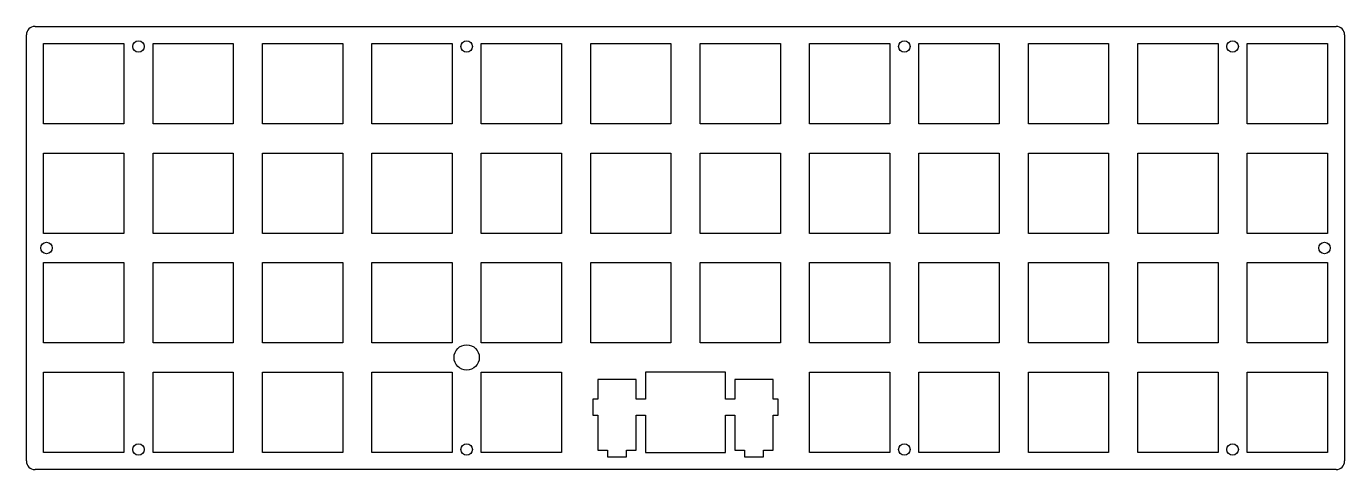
# Model space of a CAD drawing. Header units: millimetres. Extents: x 29 to 259, y 23 to 100.
import ezdxf

# ---------------------------------------------------------------- set-up
doc = ezdxf.new("R2010")
doc.units = ezdxf.units.MM
doc.layers.add('01_线宽0.15', color=7, linetype='Continuous')
doc.layers.add('m2', color=6, linetype='Continuous', plot=False)

msp = doc.modelspace()

# ---------------------------------------------------------------- linework, layer by layer
for p, q in [((31, 99.97), (257.52, 99.97)), ((29.5, 24.35), (29.5, 98.47)), ((32.5, 96.97), (46.47, 96.97)), ((32.5, 83), (32.5, 96.97)), ((46.47, 96.97), (46.47, 83)), ((51.55, 96.97), (65.52, 96.97)), ((51.55, 83), (51.55, 96.97)), ((65.52, 96.97), (65.52, 83)), ((70.6, 96.97), (84.57, 96.97)), ((70.6, 83), (70.6, 96.97)), ((84.57, 96.97), (84.57, 83)), ((89.65, 96.97), (103.62, 96.97)), ((89.65, 83), (89.65, 96.97)), ((103.62, 96.97), (103.62, 83)), ((108.7, 96.97), (122.67, 96.97)), ((108.7, 83), (108.7, 96.97)), ((122.67, 96.97), (122.67, 83)), ((127.75, 96.97), (141.72, 96.97)), ((127.75, 83), (127.75, 96.97)), ((141.72, 96.97), (141.72, 83)), ((146.8, 96.97), (160.77, 96.97)), ((146.8, 83), (146.8, 96.97)), ((160.77, 96.97), (160.77, 83)), ((165.85, 96.97), (179.82, 96.97)), ((165.85, 83), (165.85, 96.97)), ((179.82, 96.97), (179.82, 83)), ((184.9, 96.97), (198.87, 96.97)), ((184.9, 83), (184.9, 96.97)), ((198.87, 96.97), (198.87, 83)), ((203.95, 96.97), (217.92, 96.97)), ((203.95, 83), (203.95, 96.97)), ((217.92, 96.97), (217.92, 83)), ((223, 96.97), (236.97, 96.97)), ((223, 83), (223, 96.97)), ((236.97, 96.97), (236.97, 83)), ((242.05, 96.97), (256.02, 96.97)), ((242.05, 83), (242.05, 96.97)), ((256.02, 96.97), (256.02, 83)), ((259.02, 98.47), (259.02, 24.35)), ((46.47, 83), (32.5, 83)), ((65.52, 83), (51.55, 83)), ((84.57, 83), (70.6, 83)), ((103.62, 83), (89.65, 83)), ((122.67, 83), (108.7, 83)), ((141.72, 83), (127.75, 83)), ((160.77, 83), (146.8, 83)), ((179.82, 83), (165.85, 83)), ((198.87, 83), (184.9, 83)), ((217.92, 83), (203.95, 83)), ((236.97, 83), (223, 83)), ((256.02, 83), (242.05, 83)), ((32.5, 77.92), (46.47, 77.92)), ((32.5, 63.95), (32.5, 77.92)), ((46.47, 77.92), (46.47, 63.95)), ((51.55, 77.92), (65.52, 77.92)), ((51.55, 63.95), (51.55, 77.92)), ((65.52, 77.92), (65.52, 63.95)), ((70.6, 77.92), (84.57, 77.92)), ((70.6, 63.95), (70.6, 77.92)), ((84.57, 77.92), (84.57, 63.95)), ((89.65, 77.92), (103.62, 77.92)), ((89.65, 63.95), (89.65, 77.92)), ((103.62, 77.92), (103.62, 63.95)), ((108.7, 77.92), (122.67, 77.92)), ((108.7, 63.95), (108.7, 77.92)), ((122.67, 77.92), (122.67, 63.95)), ((127.75, 77.92), (141.72, 77.92)), ((127.75, 63.95), (127.75, 77.92)), ((141.72, 77.92), (141.72, 63.95)), ((146.8, 77.92), (160.77, 77.92)), ((146.8, 63.95), (146.8, 77.92)), ((160.77, 77.92), (160.77, 63.95)), ((165.85, 77.92), (179.82, 77.92)), ((165.85, 63.95), (165.85, 77.92)), ((179.82, 77.92), (179.82, 63.95)), ((184.9, 77.92), (198.87, 77.92)), ((184.9, 63.95), (184.9, 77.92)), ((198.87, 77.92), (198.87, 63.95)), ((203.95, 77.92), (217.92, 77.92)), ((203.95, 63.95), (203.95, 77.92)), ((217.92, 77.92), (217.92, 63.95)), ((223, 77.92), (236.97, 77.92)), ((223, 63.95), (223, 77.92)), ((236.97, 77.92), (236.97, 63.95)), ((242.05, 77.92), (256.02, 77.92)), ((242.05, 63.95), (242.05, 77.92)), ((256.02, 77.92), (256.02, 63.95)), ((46.47, 63.95), (32.5, 63.95)), ((65.52, 63.95), (51.55, 63.95)), ((84.57, 63.95), (70.6, 63.95)), ((103.62, 63.95), (89.65, 63.95)), ((122.67, 63.95), (108.7, 63.95)), ((141.72, 63.95), (127.75, 63.95)), ((160.77, 63.95), (146.8, 63.95)), ((179.82, 63.95), (165.85, 63.95)), ((198.87, 63.95), (184.9, 63.95)), ((217.92, 63.95), (203.95, 63.95)), ((236.97, 63.95), (223, 63.95)), ((256.02, 63.95), (242.05, 63.95)), ((32.5, 58.87), (46.47, 58.87)), ((32.5, 44.9), (32.5, 58.87)), ((46.47, 58.87), (46.47, 44.9)), ((51.55, 58.87), (65.52, 58.87)), ((51.55, 44.9), (51.55, 58.87)), ((65.52, 58.87), (65.52, 44.9)), ((70.6, 58.87), (84.57, 58.87)), ((70.6, 44.9), (70.6, 58.87)), ((84.57, 58.87), (84.57, 44.9)), ((89.65, 58.87), (103.62, 58.87)), ((89.65, 44.9), (89.65, 58.87)), ((103.62, 58.87), (103.62, 44.9)), ((108.7, 58.87), (122.67, 58.87)), ((108.7, 44.9), (108.7, 58.87)), ((122.67, 58.87), (122.67, 44.9)), ((127.75, 58.87), (141.72, 58.87)), ((127.75, 44.9), (127.75, 58.87)), ((141.72, 58.87), (141.72, 44.9)), ((146.8, 58.87), (160.77, 58.87)), ((146.8, 44.9), (146.8, 58.87)), ((160.77, 58.87), (160.77, 44.9)), ((165.85, 58.87), (179.82, 58.87)), ((165.85, 44.9), (165.85, 58.87)), ((179.82, 58.87), (179.82, 44.9)), ((184.9, 58.87), (198.87, 58.87)), ((184.9, 44.9), (184.9, 58.87)), ((198.87, 58.87), (198.87, 44.9)), ((203.95, 58.87), (217.92, 58.87)), ((203.95, 44.9), (203.95, 58.87)), ((217.92, 58.87), (217.92, 44.9)), ((223, 58.87), (236.97, 58.87)), ((223, 44.9), (223, 58.87)), ((236.97, 58.87), (236.97, 44.9)), ((242.05, 58.87), (256.02, 58.87)), ((242.05, 44.9), (242.05, 58.87)), ((256.02, 58.87), (256.02, 44.9)), ((46.47, 44.9), (32.5, 44.9)), ((65.52, 44.9), (51.55, 44.9)), ((84.57, 44.9), (70.6, 44.9)), ((103.62, 44.9), (89.65, 44.9)), ((122.67, 44.9), (108.7, 44.9)), ((141.72, 44.9), (127.75, 44.9)), ((160.77, 44.9), (146.8, 44.9)), ((179.82, 44.9), (165.85, 44.9)), ((198.87, 44.9), (184.9, 44.9)), ((217.92, 44.9), (203.95, 44.9)), ((236.97, 44.9), (223, 44.9)), ((256.02, 44.9), (242.05, 44.9)), ((32.5, 39.82), (46.47, 39.82)), ((32.5, 25.85), (32.5, 39.82)), ((46.47, 39.82), (46.47, 25.85)), ((51.55, 39.82), (65.52, 39.82)), ((51.55, 25.85), (51.55, 39.82)), ((65.52, 39.82), (65.52, 25.85)), ((70.6, 39.82), (84.57, 39.82)), ((70.6, 25.85), (70.6, 39.82)), ((84.57, 39.82), (84.57, 25.85)), ((89.65, 39.82), (103.62, 39.82)), ((89.65, 25.85), (89.65, 39.82)), ((103.62, 39.82), (103.62, 25.85)), ((108.7, 39.82), (122.67, 39.82)), ((108.7, 25.85), (108.7, 39.82)), ((122.67, 39.82), (122.67, 25.85)), ((165.85, 39.82), (179.82, 39.82)), ((165.85, 25.85), (165.85, 39.82)), ((179.82, 39.82), (179.82, 25.85)), ((184.9, 39.82), (198.87, 39.82)), ((184.9, 25.85), (184.9, 39.82)), ((198.87, 39.82), (198.87, 25.85)), ((203.95, 39.82), (217.92, 39.82)), ((203.95, 25.85), (203.95, 39.82)), ((217.92, 39.82), (217.92, 25.85)), ((223, 39.82), (236.97, 39.82)), ((223, 25.85), (223, 39.82)), ((236.97, 39.82), (236.97, 25.85)), ((242.05, 39.82), (256.02, 39.82)), ((242.05, 25.85), (242.05, 39.82)), ((256.02, 39.82), (256.02, 25.85)), ((46.47, 25.85), (32.5, 25.85)), ((65.52, 25.85), (51.55, 25.85)), ((84.57, 25.85), (70.6, 25.85)), ((103.62, 25.85), (89.65, 25.85)), ((122.67, 25.85), (108.7, 25.85)), ((179.82, 25.85), (165.85, 25.85)), ((198.87, 25.85), (184.9, 25.85)), ((217.92, 25.85), (203.95, 25.85)), ((236.97, 25.85), (223, 25.85)), ((256.02, 25.85), (242.05, 25.85)), ((257.52, 22.85), (31, 22.85))]:
    msp.add_line(p, q)
msp.add_circle((106.16, 42.36), 2.2)
for centre, start, end in [((31, 98.47), 90, 180), ((257.52, 98.47), 0, 90), ((31, 24.35), 180, 270), ((257.52, 24.35), 270, 0)]:
    msp.add_arc(centre, 1.5, start, end)
at = {"layer": '01_线宽0.15'}
for p, q in [((151.24, 39.82), (137.27, 39.82)), ((137.27, 39.82), (137.27, 35.12)), ((151.24, 35.12), (151.24, 39.82)), ((135.65, 38.52), (128.99, 38.52)), ((128.99, 38.52), (128.99, 35.12)), ((135.65, 35.12), (135.65, 38.52)), ((159.52, 38.52), (152.87, 38.52)), ((152.87, 38.52), (152.87, 35.12)), ((159.52, 35.12), (159.52, 38.52)), ((128.99, 35.12), (128.1, 35.12)), ((128.1, 35.12), (128.1, 32.32)), ((137.27, 35.12), (135.65, 35.12)), ((152.87, 35.12), (151.24, 35.12)), ((160.41, 35.12), (159.52, 35.12)), ((160.41, 32.32), (160.41, 35.12)), ((128.1, 32.32), (128.99, 32.32)), ((128.99, 32.32), (128.99, 26.23)), ((135.65, 26.23), (135.65, 32.32)), ((135.65, 32.32), (137.27, 32.32)), ((137.27, 32.32), (137.27, 25.85)), ((151.24, 25.85), (151.24, 32.32)), ((151.24, 32.32), (152.87, 32.32)), ((152.87, 32.32), (152.87, 26.23)), ((159.52, 26.23), (159.52, 32.32)), ((159.52, 32.32), (160.41, 32.32)), ((128.99, 26.23), (130.67, 26.23)), ((130.67, 26.23), (130.67, 25.09)), ((133.97, 25.09), (133.97, 26.23)), ((133.97, 26.23), (135.65, 26.23)), ((137.27, 25.85), (151.24, 25.85)), ((152.87, 26.23), (154.54, 26.23)), ((154.54, 26.23), (154.54, 25.09)), ((157.85, 25.09), (157.85, 26.23)), ((157.85, 26.23), (159.52, 26.23)), ((130.67, 25.09), (133.97, 25.09)), ((154.54, 25.09), (157.85, 25.09))]:
    msp.add_line(p, q, dxfattribs=at)
at = {"layer": 'm2'}
for centre in [(49.01, 96.47), (106.16, 96.47), (182.36, 96.47), (239.51, 96.47), (33, 61.41), (255.52, 61.41), (49.01, 26.35), (106.16, 26.35), (182.36, 26.35), (239.51, 26.35)]:
    msp.add_circle(centre, 1, dxfattribs=at)

doc.saveas('drawing.dxf')
